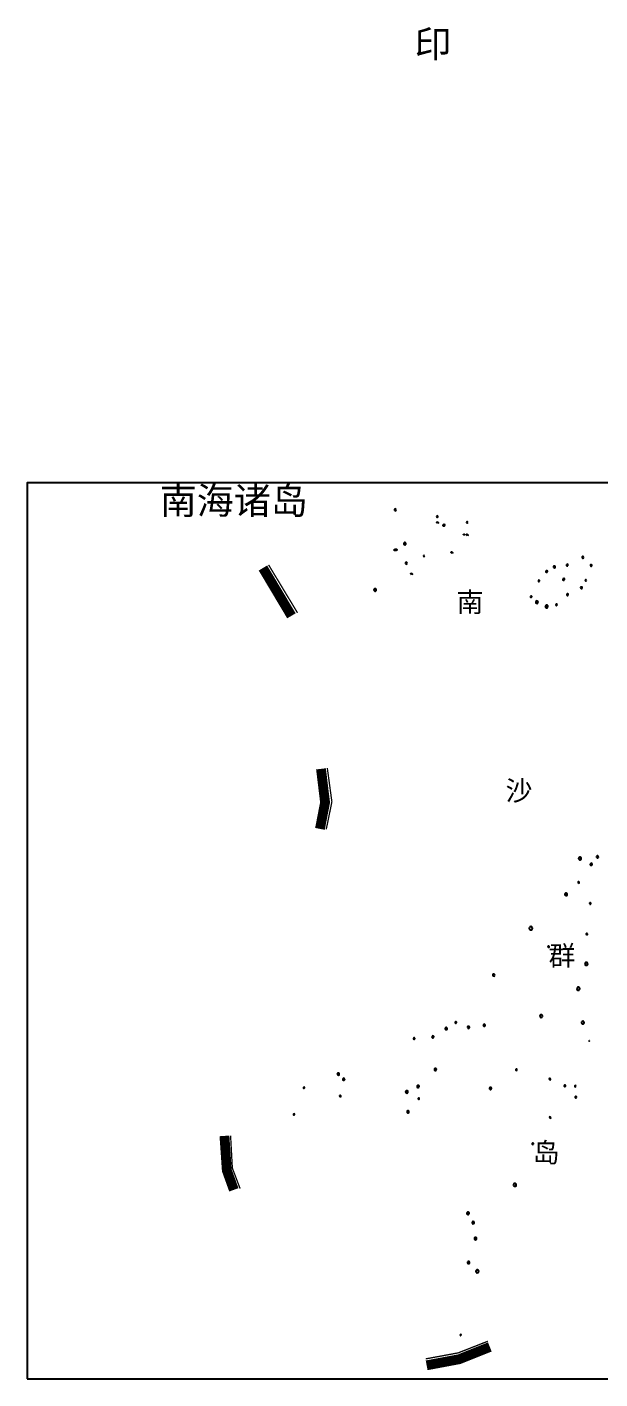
# Model space of a CAD drawing. Extents: x 13573007 to 22079938, y 2388446 to 8397471.
# Drawn here: x 13573007 to 14716112, y 2388446 to 5084208 of the extents above; entities that cross this region are included whole.
import ezdxf

# ---------------------------------------------------------------- set-up
doc = ezdxf.new("R2010")
doc.units = 0
doc.header["$MEASUREMENT"] = 0
doc.linetypes.add('ACAD_ISO10W100', pattern=[18.5, 12, -3, 0.5, -3])
for name, color, linetype in [('BOUNDY', 13, 'CONTINUOUS'), ('TUKUANG', 7, 'CONTINUOUS'), ('注记', 7, 'CONTINUOUS'), ('海岸线', 5, 'CONTINUOUS'), ('边界', 7, 'CONTINUOUS')]:
    doc.layers.add(name, color=color, linetype=linetype)
doc.styles.get("Standard").update_dxf_attribs({"font": 'simhei.ttf'})

msp = doc.modelspace()

# ---------------------------------------------------------------- linework, layer by layer
at = {"layer": 'BOUNDY', "linetype": 'Continuous', "const_width": 19656}
for points in [[(14043660, 4005514), (14100508, 3910165)], [(14159509, 3605009), (14167631, 3538077), (14157470, 3485321)], [(13966905, 2873138), (13971589, 2804539), (13985640, 2765552)], [(14370283, 2415640), (14435365, 2427854), (14496407, 2452238)]]:
    msp.add_lwpolyline(points, dxfattribs=at)
at = {"layer": 'TUKUANG'}
msp.add_lwpolyline([(13573007, 2388446), (15437310, 2388446), (15437310, 4175276), (13573007, 4175276)], close=True, dxfattribs=at)
at = {"layer": '海岸线', "color": 5}
for points in [[(14309279, 4121475), (14308888, 4122575), (14307890, 4123181), (14306733, 4123021), (14305938, 4122167), (14305860, 4121002), (14306535, 4120049), (14307660, 4119737), (14308730, 4120205), (14309279, 4121475)], [(14392325, 4108698), (14391409, 4109393), (14390301, 4109089), (14389868, 4108024), (14390450, 4107033), (14391591, 4106891), (14392397, 4107711), (14392325, 4108698)], [(14392562, 4094576), (14391731, 4095350), (14390927, 4096194), (14390677, 4097078), (14391710, 4097491), (14392756, 4097130), (14393556, 4096340), (14393572, 4095218), (14392562, 4094576)], [(14402544, 4089777), (14403514, 4089331), (14404661, 4089477), (14405705, 4089839), (14406448, 4090626), (14406316, 4091678), (14405219, 4091956), (14404120, 4091713), (14403054, 4091401), (14402319, 4090556), (14402544, 4089777)], [(14443847, 4073309), (14444962, 4073301), (14445805, 4072459), (14445541, 4071411), (14444388, 4071443), (14443523, 4072240), (14443847, 4073309)], [(14451598, 4069932), (14450767, 4070706), (14449962, 4071549), (14449713, 4072434), (14450745, 4072847), (14451792, 4072486), (14452592, 4071696), (14452608, 4070574), (14451598, 4069932)], [(14452142, 4096503), (14451583, 4097496), (14450445, 4097534), (14449821, 4096580), (14450312, 4095553), (14451446, 4095439), (14452142, 4096503)], [(14327863, 4052366), (14328618, 4053266), (14328770, 4054431), (14328271, 4055494), (14327279, 4056121), (14326104, 4056116), (14325117, 4055478), (14324629, 4054410), (14324793, 4053247), (14325557, 4052355), (14326681, 4052015), (14327863, 4052366)], [(14304710, 4040980), (14305219, 4041932), (14306155, 4042412), (14307203, 4042761), (14308290, 4043037), (14308898, 4043083), (14310084, 4043065), (14310883, 4042269), (14310502, 4041232), (14309608, 4040508), (14308431, 4040449), (14307235, 4040431), (14306047, 4040433), (14304710, 4040980)], [(14331347, 4015199), (14330956, 4016299), (14329958, 4016905), (14328802, 4016745), (14328006, 4015891), (14327928, 4014726), (14328603, 4013773), (14329728, 4013461), (14330798, 4013929), (14331347, 4015199)], [(14366192, 4029718), (14365633, 4030710), (14364495, 4030748), (14363871, 4029795), (14364363, 4028767), (14365496, 4028653), (14366192, 4029718)], [(14420966, 4034662), (14420136, 4035436), (14419331, 4036279), (14419082, 4037164), (14420114, 4037576), (14421160, 4037215), (14421960, 4036426), (14421977, 4035304), (14420966, 4034662)], [(14683858, 4026814), (14683467, 4027914), (14682469, 4028520), (14681312, 4028360), (14680517, 4027505), (14680439, 4026341), (14681114, 4025388), (14682239, 4025076), (14683309, 4025544), (14683858, 4026814)], [(14340699, 3992137), (14339868, 3992911), (14339064, 3993755), (14338814, 3994639), (14339847, 3995052), (14340893, 3994691), (14341693, 3993901), (14341709, 3992779), (14340699, 3992137)], [(14611040, 3997271), (14611518, 3998333), (14611172, 3999445), (14610175, 4000048), (14609030, 3999839), (14608311, 3998923), (14608379, 3997760), (14609202, 3996935), (14610364, 3996863), (14611040, 3997271)], [(14626945, 4007649), (14626554, 4008749), (14625556, 4009355), (14624400, 4009195), (14623604, 4008341), (14623526, 4007176), (14624201, 4006224), (14625326, 4005911), (14626396, 4006379), (14626945, 4007649)], [(14651832, 4010091), (14652310, 4011153), (14651964, 4012265), (14650967, 4012868), (14649822, 4012659), (14649103, 4011743), (14649172, 4010580), (14649994, 4009756), (14651156, 4009684), (14651832, 4010091)], [(14699538, 4009972), (14699544, 4011121), (14698636, 4011825), (14697524, 4011533), (14697080, 4010473), (14697652, 4009476), (14698791, 4009322), (14699538, 4009972)], [(14269788, 3961771), (14269490, 3962910), (14268671, 3963756), (14267543, 3964092), (14266395, 3963832), (14265521, 3963042), (14265148, 3961925), (14265370, 3960769), (14266130, 3959870), (14267234, 3959459), (14268397, 3959643), (14269321, 3960373), (14269788, 3961771)], [(14595585, 3979193), (14595591, 3980342), (14594683, 3981046), (14593571, 3980753), (14593128, 3979693), (14593699, 3978696), (14594838, 3978543), (14595585, 3979193)], [(14644948, 3981516), (14645426, 3982578), (14645080, 3983690), (14644084, 3984293), (14642938, 3984084), (14642219, 3983168), (14642288, 3982005), (14643110, 3981180), (14644273, 3981108), (14644948, 3981516)], [(14680303, 3964804), (14680781, 3965866), (14680435, 3966978), (14679439, 3967581), (14678293, 3967372), (14677574, 3966455), (14677643, 3965293), (14678465, 3964468), (14679628, 3964396), (14680303, 3964804)], [(14689085, 3980935), (14688526, 3981928), (14687388, 3981966), (14686764, 3981013), (14687255, 3979985), (14688389, 3979871), (14689085, 3980935)], [(14579324, 3949575), (14578175, 3949581), (14577471, 3948673), (14577764, 3947561), (14578824, 3947117), (14579821, 3947689), (14579974, 3948828), (14579324, 3949575)], [(14592681, 3936799), (14592677, 3937977), (14592111, 3939011), (14591121, 3939649), (14589946, 3939738), (14588871, 3939256), (14588156, 3938319), (14587974, 3937155), (14588370, 3936045), (14589247, 3935258), (14590393, 3934985), (14591531, 3935292), (14592385, 3936104), (14592681, 3936799)], [(14652498, 3951317), (14652976, 3952379), (14652630, 3953491), (14651633, 3954094), (14650488, 3953885), (14649769, 3952969), (14649838, 3951806), (14650660, 3950982), (14651822, 3950910), (14652498, 3951317)], [(14611846, 3927507), (14612120, 3928655), (14611858, 3929805), (14611114, 3930721), (14610041, 3931213), (14608861, 3931180), (14607818, 3930628), (14607127, 3929671), (14606931, 3928508), (14607269, 3927377), (14608073, 3926513), (14609176, 3926094), (14610351, 3926207), (14611355, 3926827), (14611846, 3927507)], [(14630430, 3932733), (14629514, 3933428), (14628406, 3933123), (14627973, 3932059), (14628555, 3931068), (14629695, 3930926), (14630501, 3931746), (14630430, 3932733)], [(14675489, 3423718), (14676670, 3423693), (14677744, 3424183), (14678500, 3425089), (14678789, 3426234), (14678552, 3427391), (14677838, 3428331), (14676787, 3428868), (14675607, 3428897), (14674531, 3428411), (14673771, 3427508), (14673479, 3426364), (14673711, 3425206), (14674422, 3424264), (14675489, 3423718)], [(14710270, 3427582), (14711444, 3427548), (14712441, 3428166), (14712932, 3429232), (14712753, 3430392), (14711963, 3431261), (14710826, 3431549), (14709718, 3431163), (14709007, 3430228), (14708930, 3429057), (14709512, 3428038), (14710270, 3427582)], [(14698677, 3412768), (14699793, 3413123), (14700499, 3414059), (14700535, 3415230), (14699888, 3416206), (14698795, 3416629), (14697658, 3416343), (14696897, 3415452), (14696790, 3414285), (14697376, 3413271), (14698677, 3412768)], [(14673557, 3377343), (14674585, 3377855), (14674796, 3378984), (14674022, 3379833), (14672878, 3379726), (14672274, 3378749), (14672690, 3377678), (14673557, 3377343)], [(14647149, 3352868), (14648263, 3352484), (14649421, 3352696), (14650326, 3353449), (14650746, 3354549), (14650573, 3355714), (14649850, 3356643), (14648764, 3357099), (14647595, 3356964), (14646642, 3356272), (14646150, 3355202), (14646247, 3354028), (14647149, 3352868)], [(14696100, 3335477), (14697256, 3335419), (14698081, 3336229), (14698044, 3337386), (14697169, 3338142), (14696019, 3338009), (14695338, 3337075), (14695564, 3335940), (14696100, 3335477)], [(14581452, 3286526), (14581471, 3287710), (14581069, 3288823), (14580298, 3289722), (14579259, 3290289), (14578086, 3290451), (14576932, 3290186), (14575947, 3289530), (14575259, 3288566), (14574957, 3287421), (14575080, 3286244), (14575614, 3285187), (14576487, 3284387), (14577587, 3283950), (14578771, 3283930), (14579885, 3284332), (14580784, 3285103), (14581452, 3286526)], [(14691270, 3275898), (14690758, 3276927), (14689629, 3277137), (14688780, 3276363), (14688887, 3275220), (14689864, 3274616), (14690935, 3275032), (14691270, 3275898)], [(14613657, 3249169), (14614685, 3249681), (14614895, 3250810), (14614121, 3251658), (14612978, 3251551), (14612374, 3250574), (14612790, 3249504), (14613657, 3249169)], [(14690304, 3213743), (14691230, 3214478), (14691783, 3215522), (14691871, 3216701), (14691477, 3217816), (14690669, 3218678), (14689582, 3219144), (14688400, 3219134), (14687322, 3218650), (14686529, 3217774), (14686154, 3216652), (14686262, 3215475), (14686833, 3214440), (14687771, 3213722), (14688919, 3213441), (14690304, 3213743)], [(14506093, 3193777), (14505738, 3194893), (14504803, 3195599), (14503631, 3195635), (14502655, 3194987), (14502232, 3193895), (14502519, 3192758), (14503409, 3191997), (14504576, 3191889), (14505590, 3192476), (14506093, 3193777)], [(14674308, 3163979), (14675234, 3164713), (14675787, 3165758), (14675875, 3166937), (14675481, 3168051), (14674673, 3168914), (14673587, 3169379), (14672405, 3169369), (14671326, 3168885), (14670533, 3168009), (14670158, 3166888), (14670266, 3165711), (14670837, 3164676), (14671776, 3163957), (14672924, 3163676), (14674308, 3163979)], [(14429768, 3098773), (14429826, 3099928), (14429016, 3100754), (14427859, 3100717), (14427103, 3099841), (14427236, 3098692), (14428171, 3098010), (14429305, 3098237), (14429768, 3098773)], [(14596266, 3111333), (14596800, 3110280), (14597737, 3109562), (14598893, 3109322), (14600039, 3109606), (14600948, 3110359), (14601441, 3111431), (14601421, 3112612), (14600891, 3113667), (14599956, 3114388), (14598801, 3114632), (14597655, 3114352), (14596743, 3113602), (14596245, 3112532), (14596266, 3111333)], [(14679354, 3098451), (14679888, 3097398), (14680825, 3096680), (14681981, 3096440), (14683127, 3096724), (14684036, 3097477), (14684529, 3098549), (14684509, 3099730), (14683979, 3100785), (14683044, 3101506), (14681889, 3101750), (14680742, 3101470), (14679830, 3100720), (14679333, 3099649), (14679354, 3098451)], [(14407225, 3086535), (14407901, 3085576), (14408994, 3085149), (14410141, 3085396), (14410962, 3086235), (14411183, 3087388), (14410732, 3088471), (14409757, 3089126), (14408584, 3089134), (14407601, 3088493), (14407134, 3087416), (14407225, 3086535)], [(14455815, 3088914), (14455850, 3090087), (14455232, 3091085), (14454165, 3091575), (14453005, 3091396), (14452137, 3090607), (14451848, 3089469), (14452235, 3088361), (14453169, 3087651), (14454340, 3087573), (14455360, 3088155), (14455815, 3088914)], [(14487092, 3092976), (14487127, 3094149), (14486509, 3095147), (14485442, 3095637), (14484282, 3095458), (14483414, 3094669), (14483125, 3093531), (14483512, 3092423), (14484446, 3091713), (14485617, 3091635), (14486637, 3092217), (14487092, 3092976)], [(14346680, 3067856), (14345791, 3068596), (14344644, 3068443), (14343980, 3067496), (14344227, 3066366), (14345226, 3065782), (14346332, 3066121), (14346831, 3067164), (14346680, 3067856)], [(14384731, 3069823), (14384766, 3070996), (14384147, 3071994), (14383081, 3072484), (14381921, 3072305), (14381053, 3071516), (14380764, 3070378), (14381151, 3069270), (14382085, 3068559), (14383256, 3068482), (14384275, 3069064), (14384731, 3069823)], [(14695456, 3062382), (14694636, 3063001), (14694265, 3062042), (14695456, 3062382)], [(14195962, 2996362), (14195607, 2997479), (14194672, 2998185), (14193501, 2998220), (14192524, 2997573), (14192101, 2996480), (14192388, 2995344), (14193278, 2994582), (14194445, 2994475), (14195459, 2995062), (14195962, 2996362)], [(14389605, 3004832), (14389640, 3006005), (14389022, 3007002), (14387955, 3007493), (14386796, 3007314), (14385927, 3006524), (14385638, 3005387), (14386025, 3004279), (14386959, 3003568), (14388130, 3003491), (14389150, 3004073), (14389605, 3004832)], [(14550535, 3005057), (14550023, 3006085), (14548894, 3006296), (14548046, 3005522), (14548153, 3004378), (14549129, 3003775), (14550200, 3004190), (14550535, 3005057)], [(14125609, 2968220), (14126578, 2968806), (14126510, 2969936), (14125477, 2970401), (14124585, 2969702), (14124790, 2968588), (14125609, 2968220)], [(14203047, 2986057), (14203403, 2984940), (14204338, 2984234), (14205509, 2984198), (14206486, 2984846), (14206908, 2985939), (14206622, 2987075), (14205731, 2987837), (14204564, 2987944), (14203550, 2987357), (14203047, 2986057)], [(14355079, 2971117), (14355113, 2972291), (14354495, 2973288), (14353429, 2973779), (14352269, 2973600), (14351401, 2972810), (14351112, 2971673), (14351499, 2970565), (14352433, 2969854), (14353604, 2969777), (14354623, 2970358), (14355079, 2971117)], [(14497076, 2965768), (14498249, 2965733), (14499246, 2966351), (14499737, 2967418), (14499558, 2968577), (14498769, 2969446), (14497631, 2969735), (14496523, 2969348), (14495812, 2968414), (14495735, 2967243), (14496317, 2966224), (14497076, 2965768)], [(14617521, 2986379), (14617009, 2987407), (14615880, 2987618), (14615032, 2986843), (14615138, 2985700), (14616115, 2985096), (14617186, 2985512), (14617521, 2986379)], [(14645217, 2971564), (14646373, 2971506), (14647198, 2972317), (14647161, 2973473), (14646285, 2974229), (14645136, 2974097), (14644455, 2973162), (14644681, 2972027), (14645217, 2971564)], [(14668405, 2972209), (14667892, 2973237), (14666763, 2973447), (14665915, 2972673), (14666022, 2971530), (14666999, 2970926), (14668069, 2971342), (14668405, 2972209)], [(14197895, 2951276), (14198923, 2951788), (14199133, 2952917), (14198359, 2953765), (14197216, 2953659), (14196612, 2952681), (14197028, 2951611), (14197895, 2951276)], [(14331866, 2959005), (14332648, 2959885), (14332898, 2961036), (14332551, 2962161), (14331697, 2962972), (14330556, 2963259), (14329419, 2962950), (14328581, 2962123), (14328256, 2960991), (14328528, 2959845), (14329327, 2958980), (14330447, 2958618), (14331866, 2959005)], [(14355697, 2947411), (14355185, 2948439), (14354056, 2948650), (14353208, 2947876), (14353314, 2946732), (14354291, 2946128), (14355362, 2946544), (14355697, 2947411)], [(14669049, 2949665), (14669107, 2950821), (14668296, 2951646), (14667140, 2951609), (14666384, 2950733), (14666516, 2949584), (14667451, 2948903), (14668586, 2949129), (14669049, 2949665)], [(14105540, 2914945), (14106509, 2915531), (14106440, 2916662), (14105407, 2917127), (14104516, 2916428), (14104720, 2915314), (14105540, 2914945)], [(14335086, 2921003), (14334731, 2922120), (14333796, 2922826), (14332625, 2922862), (14331648, 2922214), (14331225, 2921121), (14331512, 2919985), (14332402, 2919223), (14333569, 2919116), (14334583, 2919703), (14335086, 2921003)], [(14618165, 2909732), (14617653, 2910760), (14616524, 2910970), (14615676, 2910196), (14615782, 2909053), (14616759, 2908449), (14617830, 2908865), (14618165, 2909732)], [(14583384, 2856916), (14583442, 2858071), (14582632, 2858897), (14581476, 2858860), (14580720, 2857984), (14580852, 2856835), (14581787, 2856153), (14582921, 2856380), (14583384, 2856916)], [(14547637, 2778015), (14546494, 2778315), (14545327, 2778131), (14544331, 2777494), (14543676, 2776510), (14543470, 2775346), (14543750, 2774197), (14544467, 2773258), (14545501, 2772685), (14546678, 2772577), (14547800, 2772950), (14548677, 2773742), (14549162, 2774820), (14549174, 2776002), (14548710, 2777089), (14547637, 2778015)], [(14454888, 2717470), (14455271, 2718583), (14455060, 2719741), (14454307, 2720647), (14453207, 2721067), (14452042, 2720893), (14451112, 2720170), (14450656, 2719085), (14450792, 2717915), (14451483, 2716962), (14452554, 2716471), (14453727, 2716568), (14454888, 2717470)], [(14463905, 2698147), (14464865, 2698823), (14465291, 2699916), (14465044, 2701064), (14464205, 2701884), (14463053, 2702105), (14461969, 2701654), (14461315, 2700680), (14461307, 2699506), (14461948, 2698523), (14463024, 2698056), (14463905, 2698147)], [(14469058, 2666587), (14469840, 2667467), (14470090, 2668617), (14469743, 2669743), (14468889, 2670553), (14467748, 2670841), (14466611, 2670532), (14465773, 2669705), (14465448, 2668573), (14465720, 2667427), (14466519, 2666562), (14467639, 2666200), (14469058, 2666587)], [(14454566, 2618602), (14455525, 2619278), (14455952, 2620371), (14455705, 2621518), (14454866, 2622339), (14453713, 2622560), (14452630, 2622109), (14451976, 2621134), (14451967, 2619961), (14452608, 2618977), (14453685, 2618511), (14454566, 2618602)], [(14472601, 2600567), (14473527, 2601301), (14474080, 2602346), (14474168, 2603525), (14473774, 2604639), (14472966, 2605502), (14471879, 2605968), (14470697, 2605957), (14469619, 2605474), (14468826, 2604597), (14468451, 2603476), (14468558, 2602299), (14469129, 2601264), (14470068, 2600545), (14471216, 2600264), (14472601, 2600567)], [(14438786, 2475291), (14438931, 2476389), (14437909, 2476816), (14437231, 2475941), (14437899, 2475057), (14438786, 2475291)]]:
    msp.add_lwpolyline(points, dxfattribs=at)
at = {"layer": '边界', "linetype": 'ACAD_ISO10W100', "ltscale": 0.3, "const_width": 2614}
for points in [[(14054941, 4011764), (14112636, 3916149)], [(14172088, 3606724), (14181235, 3539231), (14169978, 3484393)], [(13979131, 2873496), (13982649, 2808815), (13998129, 2768038)], [(14368540, 2428521), (14433271, 2440473), (14492373, 2463674)]]:
    msp.add_lwpolyline(points, dxfattribs=at)

# ---------------------------------------------------------------- texts
at = {"layer": '注记', "linetype": 'Continuous', "attachment_point": 1}
for s, insert, char_height, width in [('\\fￋￎￌﾣﾤ|b0|i0|c134|p54;印', (14346094, 5077793), 54150, 99277.51), ('{\\fSimSun|b0|i0|c134|p54;南海诸岛}', (13837685, 4167008), 54150, 347130), ('\\fￋￎￌﾣﾤ|b0|i0|c134|p54;南', (14429967, 3957136), 39312.9, 72075.47), ('\\fￋￎￌﾣﾤ|b0|i0|c134|p54;沙', (14527737, 3581356), 39312.9, 72075.47), ('\\fￋￎￌﾣﾤ|b0|i0|c134|p54;群', (14613479, 3252362), 39312.9, 72075.47), ('\\fￋￎￌﾣﾤ|b0|i0|c134|p54;岛', (14582034, 2859506), 39312.9, 72075.47)]:
    msp.add_mtext(s, dxfattribs=dict(at, insert=insert, char_height=char_height, width=width))

doc.saveas('drawing.dxf')
